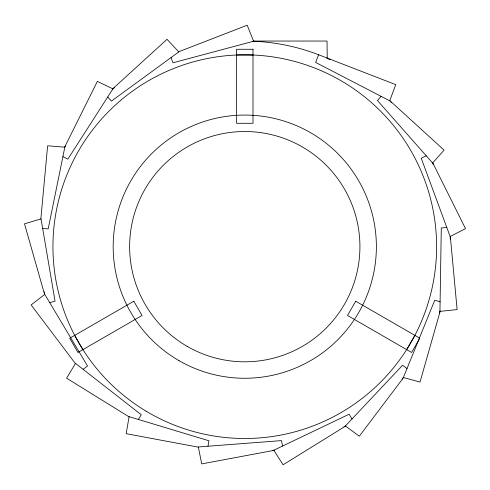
<?xml version="1.0" encoding="UTF-8"?>
<svg xmlns="http://www.w3.org/2000/svg" width="490" height="490" viewBox="0 0 490 490"><rect width="100%" height="100%" fill="white"/><g stroke="black" fill="none" stroke-linecap="round" stroke-linejoin="round"><path stroke-width="0.73" d="M40.829 219.097L47.622 145.793L64.827 147.178L48.179 228.922L42.661 228.414M207.956 446.231L208.973 440.786L129.115 416.665L126.151 433.668L198.511 447.192M440.185 311.236L420.04 382.041L403.38 377.521L434.765 300.223L440.1 301.742M318.61 54.758L315.64 62.426L389.709 100.811L395.749 84.641L318.61 54.758A205.616 205.616 0 0 0 252.852 41.203M64.564 147.288L97.375 81.389L112.914 88.892A205.616 205.616 0 0 1 114.617 87.483M414.871 335.368L406.645 349.615M138.352 419.458L141.267 414.742L75.509 363.402L66.603 378.188L129.195 416.941M112.914 88.892L67.865 159.103L62.904 156.635M403.662 377.465L359.299 436.21L345.401 425.982L402.59 365.24L407.012 368.578M381.14 96.371L377.41 100.468L432.609 163.011L444.081 150.118L389.679 100.524M112.633 88.892L167.035 39.298L178.813 51.909L111.444 101.105L107.708 97.014M83.116 369.344L87.538 365.999L44.768 294.374L31.127 304.939L75.491 363.69M345.683 426.024L283.091 464.783L273.83 450.218L349.094 414.24L352.016 418.956M426.227 155.777L421.265 158.252L450.145 236.517L465.5 228.634L432.688 162.735M178.55 51.811L247.193 25.217L253.624 41.233L173.025 62.769L171.022 57.6M49.717 302.661L55.052 301.142L41.044 218.901L24.5 223.826L44.645 294.631M274.075 450.365L201.715 463.895L198.334 446.972L281.517 440.608L282.534 446.059M446.807 227.464L441.288 227.979L439.94 311.389L457.109 309.588L450.316 236.284M236.554 55.009L252.999 55.009M253.41 41.044L327.026 41.044L327.234 58.304M82.908 349.615L74.688 335.368M440.106 310.899A205.616 205.616 0 0 1 439.408 312.988M403.49 377.392A205.616 205.616 0 0 1 402.082 379.082M345.248 426.067A205.616 205.616 0 0 1 343.962 426.778M274.039 450.188A205.616 205.616 0 0 1 272.587 450.396M44.67 293.951A205.616 205.616 0 0 1 44.174 291.801M64.662 147.478A205.616 205.616 0 0 1 65.372 146.192M326.842 58.132A205.616 205.616 0 0 1 330.193 59.627M390.169 101.271A205.616 205.616 0 0 1 391.718 102.833M432.419 162.582A205.616 205.616 0 0 1 433.307 164.597M450.175 237.123A205.616 205.616 0 0 1 450.267 239.322M355.734 301.228L347.508 315.474L411.612 352.482L419.838 338.235L355.734 301.228M133.819 301.228L69.715 338.235L77.941 352.482L142.045 315.474L133.819 301.228M252.999 49.27L236.554 49.27L236.554 123.29L252.999 123.29L252.999 49.27M187.204 346.381A115.144 115.144 0 0 0 359.923 246.666A115.144 115.144 0 0 0 187.204 146.945A115.144 115.144 0 0 0 187.204 346.381M178.979 360.628A131.596 131.596 0 0 0 376.375 246.666A131.596 131.596 0 0 0 178.979 132.698A131.596 131.596 0 0 0 178.979 360.628M146.106 411.177A191.835 191.835 0 0 0 436.584 249.857A191.835 191.835 0 0 0 151.643 78.957A191.835 191.835 0 0 0 146.106 411.177"/></g></svg>
